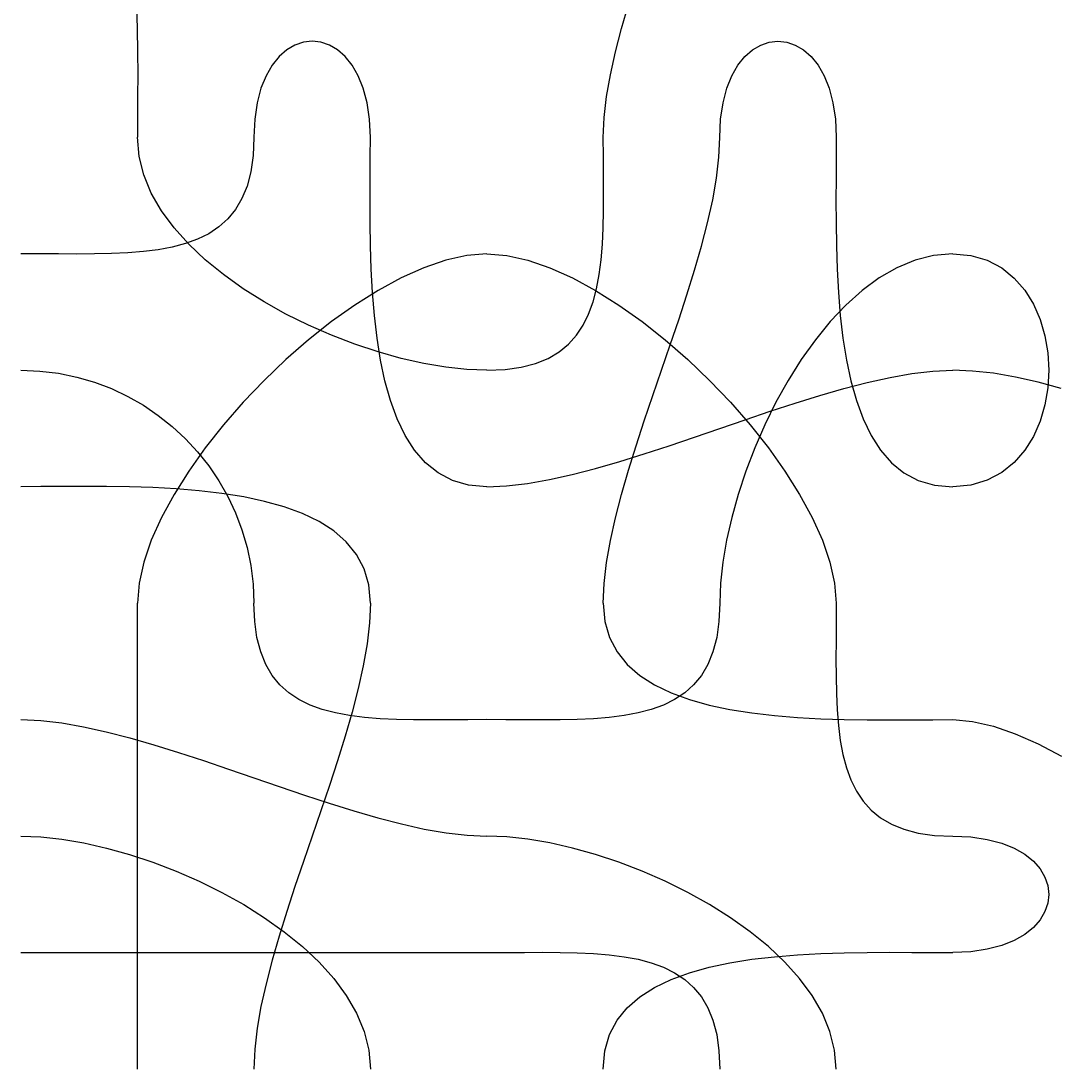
# Model space of a CAD drawing. Header units: metres. Extents: x -250 to 250, y -250 to 250.
# Drawn here: x 50 to 161, y -250 to -137.5 of the extents above; entities that cross this region are included whole.
import ezdxf

# ---------------------------------------------------------------- set-up
doc = ezdxf.new("R2010")
doc.units = ezdxf.units.M

msp = doc.modelspace()

# ---------------------------------------------------------------- linework, layer by layer
for p, q in [((62.398834, -135.83621, -519.61523), (62.48056, -138.3398, -519.61523)), ((114.453125, -138.32033, -519.61523), (115.20001, -135.73502, -519.61523)), ((62.48056, -138.3398, -519.61523), (62.52011, -140.81995, -519.61523)), ((113.79999, -140.84001, -519.61523), (114.453125, -138.32033, -519.61523)), ((79.40015, -140.09999, -519.61523), (78.52203, -140.61562, -519.61523)), ((80.315765, -139.79062, -519.61523), (79.40015, -140.09999, -519.61523)), ((81.25012, -139.6875, -519.61523), (80.315765, -139.79062, -519.61523)), ((82.18448, -139.79062, -519.61523), (81.25012, -139.6875, -519.61523)), ((83.1001, -140.09999, -519.61523), (82.18448, -139.79062, -519.61523)), ((83.97821, -140.61562, -519.61523), (83.1001, -140.09999, -519.61523)), ((128.52191, -140.61562, -519.61523), (129.40005, -140.09999, -519.61523)), ((129.40005, -140.09999, -519.61523), (130.3157, -139.79062, -519.61523)), ((130.3157, -139.79062, -519.61523), (131.25009, -139.6875, -519.61523)), ((131.25009, -139.6875, -519.61523), (132.18448, -139.79062, -519.61523)), ((132.18448, -139.79062, -519.61523), (133.10013, -140.09999, -519.61523)), ((133.10013, -140.09999, -519.61523), (133.97827, -140.61562, -519.61523)), ((62.52011, -140.81995, -519.61523), (62.529663, -143.25134, -519.61523)), ((77.700165, -141.3375, -519.61523), (76.95331, -142.26561, -519.61523)), ((78.52203, -140.61562, -519.61523), (77.700165, -141.3375, -519.61523)), ((84.80008, -141.3375, -519.61523), (83.97821, -140.61562, -519.61523)), ((85.546936, -142.26562, -519.61523), (84.80008, -141.3375, -519.61523)), ((113.25937, -143.28094, -519.61523), (113.79999, -140.84001, -519.61523)), ((126.953156, -142.26562, -519.61523), (127.70004, -141.3375, -519.61523)), ((127.70004, -141.3375, -519.61523), (128.52191, -140.61562, -519.61523)), ((133.97827, -140.61562, -519.61523), (134.80017, -141.3375, -519.61523)), ((134.80017, -141.3375, -519.61523), (135.54706, -142.26561, -519.61523)), ((76.95331, -142.26561, -519.61523), (76.3002, -143.39998, -519.61523)), ((86.20004, -143.4, -519.61523), (85.546936, -142.26562, -519.61523)), ((126.30002, -143.4, -519.61523), (126.953156, -142.26562, -519.61523)), ((135.54706, -142.26561, -519.61523), (136.2002, -143.39998, -519.61523)), ((62.529663, -143.25134, -519.61523), (62.521393, -145.60867, -519.61523)), ((76.3002, -143.39998, -519.61523), (75.75958, -144.7406, -519.61523)), ((86.74066, -144.74062, -519.61523), (86.20004, -143.4, -519.61523)), ((112.850006, -145.63, -519.61523), (113.25937, -143.28094, -519.61523)), ((125.7594, -144.74062, -519.61523), (126.30002, -143.4, -519.61523)), ((136.2002, -143.39998, -519.61523), (136.74084, -144.7406, -519.61523)), ((75.75958, -144.7406, -519.61523), (75.35022, -146.28748, -519.61523)), ((87.150024, -146.28749, -519.61523), (86.74066, -144.74062, -519.61523)), ((125.350006, -146.28749, -519.61523), (125.7594, -144.74062, -519.61523)), ((136.74084, -144.7406, -519.61523), (137.15024, -146.28748, -519.61523)), ((62.521393, -145.60867, -519.61523), (62.507507, -147.86664, -519.61523)), ((112.59064, -147.87407, -519.61523), (112.850006, -145.63, -519.61523)), ((75.35022, -146.28748, -519.61523), (75.09085, -148.0406, -519.61523)), ((87.40939, -148.04062, -519.61523), (87.150024, -146.28749, -519.61523)), ((125.09064, -148.04062, -519.61523), (125.350006, -146.28749, -519.61523)), ((137.15024, -146.28748, -519.61523), (137.40964, -148.0406, -519.61523)), ((62.507507, -147.86664, -519.61523), (62.500183, -149.99991, -519.61523)), ((75.09085, -148.0406, -519.61523), (75.000244, -149.99997, -519.61523)), ((87.5, -150, -519.61523), (87.40939, -148.04062, -519.61523)), ((112.5, -150, -519.61523), (112.59064, -147.87407, -519.61523)), ((125, -150, -519.61523), (125.09064, -148.04062, -519.61523)), ((137.40964, -148.0406, -519.61523), (137.50027, -149.99997, -519.61523)), ((62.674103, -152.04254, -519.61523), (62.500214, -149.99988, -519.61523)), ((75, -150, -519.61523), (74.91672, -151.95203, -519.61523)), ((87.4928, -152.13324, -519.61523), (87.50015, -149.99995, -519.61523)), ((112.507416, -152.04254, -519.61523), (112.50006, -149.99988, -519.61523)), ((124.90936, -152.12595, -519.61523), (125, -150, -519.61523)), ((137.5, -150, -519.61523), (137.49265, -152.13329, -519.61523)), ((63.178925, -154.04115, -519.61523), (62.674103, -152.04254, -519.61523)), ((74.91672, -151.95203, -519.61523), (74.671265, -153.69124, -519.61523)), ((87.47888, -154.39122, -519.61523), (87.4928, -152.13324, -519.61523)), ((112.52133, -154.04115, -519.61523), (112.507416, -152.04254, -519.61523)), ((124.649994, -154.37001, -519.61523), (124.90936, -152.12595, -519.61523)), ((137.49265, -152.13329, -519.61523), (137.47873, -154.39125, -519.61523)), ((63.98938, -155.98914, -519.61523), (63.178925, -154.04115, -519.61523)), ((74.671265, -153.69124, -519.61523), (74.27017, -155.22983, -519.61523)), ((112.5296, -155.98914, -519.61523), (112.52133, -154.04115, -519.61523)), ((74.27017, -155.22983, -519.61523), (73.72003, -156.57999, -519.61523)), ((87.47058, -156.74857, -519.61523), (87.47888, -154.39122, -519.61523)), ((124.24063, -156.71907, -519.61523), (124.649994, -154.37001, -519.61523)), ((137.47873, -154.39125, -519.61523), (137.47046, -156.7486, -519.61523)), ((65.08014, -157.87993, -519.61523), (63.98938, -155.98914, -519.61523)), ((112.52008, -157.87993, -519.61523), (112.5296, -155.98914, -519.61523)), ((73.72003, -156.57999, -519.61523), (73.027374, -157.75389, -519.61523)), ((87.4801, -159.17998, -519.61523), (87.47058, -156.74857, -519.61523)), ((123.70001, -159.16, -519.61523), (124.24063, -156.71907, -519.61523)), ((137.47046, -156.7486, -519.61523), (137.48001, -159.18001, -519.61523)), ((66.4259, -159.70697, -519.61523), (65.08014, -157.87993, -519.61523)), ((73.027374, -157.75389, -519.61523), (72.19879, -158.76373, -519.61523)), ((112.48056, -159.70697, -519.61523), (112.52008, -157.87993, -519.61523)), ((68.00137, -161.4637, -519.61523), (66.4259, -159.70697, -519.61523)), ((71.240845, -159.6217, -519.61523), (70.160065, -160.33998, -519.61523)), ((72.19879, -158.76373, -519.61523), (71.240845, -159.6217, -519.61523)), ((87.51962, -161.66014, -519.61523), (87.4801, -159.17998, -519.61523)), ((112.398834, -161.4637, -519.61523), (112.48056, -159.70697, -519.61523)), ((123.046875, -161.67969, -519.61523), (123.70001, -159.16, -519.61523)), ((137.48001, -159.18001, -519.61523), (137.51956, -161.66016, -519.61523)), ((70.160065, -160.33998, -519.61523), (68.96304, -160.93076, -519.61523)), ((66.24652, -161.77856, -519.61523), (64.74011, -162.05997, -519.61523)), ((67.65634, -161.40622, -519.61523), (66.24652, -161.77856, -519.61523)), ((68.96304, -160.93076, -519.61523), (67.65634, -161.40622, -519.61523)), ((69.78119, -163.14355, -519.61523), (68.00137, -161.4637, -519.61523)), ((87.60132, -164.16374, -519.61523), (87.51962, -161.66014, -519.61523)), ((112.262726, -163.14355, -519.61523), (112.398834, -161.4637, -519.61523)), ((122.29999, -164.265, -519.61523), (123.046875, -161.67969, -519.61523)), ((137.51956, -161.66016, -519.61523), (137.60129, -164.16374, -519.61523)), ((52.042786, -162.50731, -519.61523), (50.000153, -162.49997, -519.61523)), ((54.04138, -162.52121, -519.61523), (52.042786, -162.50731, -519.61523)), ((55.98935, -162.5295, -519.61523), (54.04138, -162.52121, -519.61523)), ((57.880127, -162.51996, -519.61523), (55.98935, -162.5295, -519.61523)), ((59.707153, -162.48042, -519.61523), (57.880127, -162.51996, -519.61523)), ((61.463867, -162.39871, -519.61523), (59.707153, -162.48042, -519.61523)), ((63.143707, -162.26262, -519.61523), (61.463867, -162.39871, -519.61523)), ((64.74011, -162.05997, -519.61523), (63.143707, -162.26262, -519.61523)), ((97.86673, -162.6739, -519.61523), (95.608765, -163.17874, -519.61523)), ((100, -162.5, -519.61523), (97.86673, -162.6739, -519.61523)), ((100, -162.5, -519.61523), (102.13327, -162.6739, -519.61523)), ((102.13327, -162.6739, -519.61523), (104.391235, -163.17874, -519.61523)), ((147.95734, -162.6739, -519.61523), (145.95874, -163.17874, -519.61523)), ((150, -162.5, -519.61523), (147.95734, -162.6739, -519.61523)), ((150, -162.5, -519.61523), (151.95938, -162.68124, -519.61523)), ((151.95938, -162.68124, -519.61523), (153.7125, -163.2, -519.61523)), ((71.74008, -164.73997, -519.61523), (69.78119, -163.14355, -519.61523)), ((87.7374, -166.66547, -519.61523), (87.60132, -164.16374, -519.61523)), ((93.251434, -163.98921, -519.61523), (90.82004, -165.07999, -519.61523)), ((95.608765, -163.17874, -519.61523), (93.251434, -163.98921, -519.61523)), ((104.391235, -163.17874, -519.61523), (106.7486, -163.98921, -519.61523)), ((106.7486, -163.98921, -519.61523), (109.17999, -165.07999, -519.61523)), ((112.06006, -164.73997, -519.61523), (112.262726, -163.14355, -519.61523)), ((137.60129, -164.16374, -519.61523), (137.7374, -166.66547, -519.61523)), ((144.01077, -163.98921, -519.61523), (142.12, -165.07999, -519.61523)), ((145.95874, -163.17874, -519.61523), (144.01077, -163.98921, -519.61523)), ((153.7125, -163.2, -519.61523), (155.25937, -164.01874, -519.61523)), ((155.25937, -164.01874, -519.61523), (156.6, -165.09999, -519.61523)), ((73.85272, -166.24638, -519.61523), (71.74008, -164.73997, -519.61523)), ((90.82004, -165.07999, -519.61523), (88.339874, -166.42577, -519.61523)), ((109.17999, -165.07999, -519.61523), (111.66016, -166.42577, -519.61523)), ((111.778656, -166.24638, -519.61523), (112.06006, -164.73997, -519.61523)), ((121.47812, -166.90282, -519.61523), (122.29999, -164.265, -519.61523)), ((142.12, -165.07999, -519.61523), (140.29297, -166.42577, -519.61523)), ((156.6, -165.09999, -519.61523), (157.73438, -166.40623, -519.61523)), ((76.09381, -167.65623, -519.61523), (73.85272, -166.24638, -519.61523)), ((88.339874, -166.42577, -519.61523), (85.83627, -168.00124, -519.61523)), ((111.40631, -167.65623, -519.61523), (111.778656, -166.24638, -519.61523)), ((111.66016, -166.42577, -519.61523), (114.16376, -168.00124, -519.61523)), ((140.29297, -166.42577, -519.61523), (138.53625, -168.00124, -519.61523)), ((157.73438, -166.40623, -519.61523), (158.6625, -167.89998, -519.61523)), ((87.94003, -169.14, -519.61523), (87.7374, -166.66547, -519.61523)), ((120.600006, -169.58, -519.61523), (121.47812, -166.90282, -519.61523)), ((137.7374, -166.66547, -519.61523), (137.94006, -169.14, -519.61523)), ((78.43802, -168.96295, -519.61523), (76.09381, -167.65623, -519.61523)), ((85.83627, -168.00124, -519.61523), (83.334564, -169.78108, -519.61523)), ((110.93085, -168.96295, -519.61523), (111.40631, -167.65623, -519.61523)), ((114.16376, -168.00124, -519.61523), (116.66547, -169.78108, -519.61523)), ((138.53625, -168.00124, -519.61523), (136.85641, -169.78108, -519.61523)), ((158.6625, -167.89998, -519.61523), (159.3844, -169.54373, -519.61523)), ((80.86005, -170.15999, -519.61523), (78.43802, -168.96295, -519.61523)), ((83.334564, -169.78108, -519.61523), (80.86005, -171.73999, -519.61523)), ((88.221436, -171.56203, -519.61523), (87.94003, -169.14, -519.61523)), ((110.34006, -170.15999, -519.61523), (110.93085, -168.96295, -519.61523)), ((116.66547, -169.78108, -519.61523), (119.140015, -171.73999, -519.61523)), ((119.68439, -172.28345, -519.61523), (120.600006, -169.58, -519.61523)), ((136.85641, -169.78108, -519.61523), (135.26001, -171.73999, -519.61523)), ((137.94006, -169.14, -519.61523), (138.22147, -171.56203, -519.61523)), ((159.3844, -169.54373, -519.61523), (159.90002, -171.29997, -519.61523)), ((83.334564, -171.24077, -519.61523), (80.86005, -170.15999, -519.61523)), ((109.621765, -171.24077, -519.61523), (110.34006, -170.15999, -519.61523)), ((80.86005, -171.73999, -519.61523), (78.43802, -173.85265, -519.61523)), ((85.83627, -172.19875, -519.61523), (83.334564, -171.24077, -519.61523)), ((88.59378, -173.90625, -519.61523), (88.221436, -171.56203, -519.61523)), ((108.763794, -172.19875, -519.61523), (109.621765, -171.24077, -519.61523)), ((119.140015, -171.73999, -519.61523), (121.56204, -173.85265, -519.61523)), ((135.26001, -171.73999, -519.61523), (133.7536, -173.85265, -519.61523)), ((138.22147, -171.56203, -519.61523), (138.59381, -173.90625, -519.61523)), ((159.90002, -171.29997, -519.61523), (160.20941, -173.13123, -519.61523)), ((88.339874, -173.02734, -519.61523), (85.83627, -172.19875, -519.61523)), ((90.82004, -173.72, -519.61523), (88.339874, -173.02734, -519.61523)), ((106.58002, -173.72, -519.61523), (107.75394, -173.02734, -519.61523)), ((107.75394, -173.02734, -519.61523), (108.763794, -172.19875, -519.61523)), ((118.75, -175, -519.61523), (119.68439, -172.28345, -519.61523)), ((160.20941, -173.13123, -519.61523), (160.31253, -174.99997, -519.61523)), ((78.43802, -173.85265, -519.61523), (76.09381, -176.09373, -519.61523)), ((89.069244, -176.14734, -519.61523), (88.59378, -173.90625, -519.61523)), ((93.251434, -174.27016, -519.61523), (90.82004, -173.72, -519.61523)), ((95.608765, -174.67125, -519.61523), (93.251434, -174.27016, -519.61523)), ((103.69125, -174.67125, -519.61523), (105.22986, -174.27016, -519.61523)), ((105.22986, -174.27016, -519.61523), (106.58002, -173.72, -519.61523)), ((121.56204, -173.85265, -519.61523), (123.90628, -176.09373, -519.61523)), ((133.7536, -173.85265, -519.61523), (132.34375, -176.09373, -519.61523)), ((138.59381, -173.90625, -519.61523), (139.0693, -176.14734, -519.61523)), ((50, -175, -519.61523), (52.042664, -175.08328, -519.61523)), ((52.042664, -175.08328, -519.61523), (54.04126, -175.32875, -519.61523)), ((54.04126, -175.32875, -519.61523), (55.989227, -175.72984, -519.61523)), ((97.86673, -174.91672, -519.61523), (95.608765, -174.67125, -519.61523)), ((100, -175, -519.61523), (97.86673, -174.91672, -519.61523)), ((100, -175, -519.61523), (101.95203, -174.91672, -519.61523)), ((101.95203, -174.91672, -519.61523), (103.69125, -174.67125, -519.61523)), ((117.81561, -177.71657, -519.61523), (118.75, -175, -519.61523)), ((143.28094, -175.75932, -519.61523), (145.63, -175.34995, -519.61523)), ((145.63, -175.34995, -519.61523), (147.87408, -175.09058, -519.61523)), ((147.87408, -175.09058, -519.61523), (150.00003, -174.99994, -519.61523)), ((152.13348, -175.08328, -519.61523), (150.00021, -175, -519.61523)), ((154.39145, -175.32875, -519.61523), (152.13348, -175.08328, -519.61523)), ((156.74878, -175.72984, -519.61523), (154.39145, -175.32875, -519.61523)), ((160.31253, -174.99997, -519.61523), (160.20941, -176.86871, -519.61523)), ((55.989227, -175.72984, -519.61523), (57.880005, -176.28, -519.61523)), ((57.880005, -176.28, -519.61523), (59.70703, -176.97266, -519.61523)), ((76.09381, -176.09373, -519.61523), (73.85272, -178.43796, -519.61523)), ((89.660034, -178.26, -519.61523), (89.069244, -176.14734, -519.61523)), ((123.90628, -176.09373, -519.61523), (126.14737, -178.43796, -519.61523)), ((132.34375, -176.09373, -519.61523), (131.03702, -178.43796, -519.61523)), ((138.32031, -176.95308, -519.61523), (140.84, -176.29996, -519.61523)), ((139.0693, -176.14734, -519.61523), (139.6601, -178.25998, -519.61523)), ((140.84, -176.29996, -519.61523), (143.28094, -175.75932, -519.61523)), ((159.18018, -176.28, -519.61523), (156.74878, -175.72984, -519.61523)), ((161.66031, -176.97266, -519.61523), (159.18018, -176.28, -519.61523)), ((59.70703, -176.97266, -519.61523), (61.463745, -177.80124, -519.61523)), ((116.899994, -180.42001, -519.61523), (117.81561, -177.71657, -519.61523)), ((133.09717, -178.52184, -519.61523), (135.73499, -177.69995, -519.61523)), ((135.73499, -177.69995, -519.61523), (138.32031, -176.95308, -519.61523)), ((160.20941, -176.86871, -519.61523), (159.90005, -178.69995, -519.61523)), ((61.463745, -177.80124, -519.61523), (63.143585, -178.7592, -519.61523)), ((63.143585, -178.7592, -519.61523), (64.73999, -179.83998, -519.61523)), ((73.85272, -178.43796, -519.61523), (71.74008, -180.85999, -519.61523)), ((90.378296, -180.2189, -519.61523), (89.660034, -178.26, -519.61523)), ((126.14737, -178.43796, -519.61523), (128.26004, -180.85999, -519.61523)), ((131.03702, -178.43796, -519.61523), (129.84, -180.85999, -519.61523)), ((130.41998, -179.39996, -519.61523), (133.09717, -178.52184, -519.61523)), ((139.6601, -178.25998, -519.61523), (140.37839, -180.2189, -519.61523)), ((159.90005, -178.69995, -519.61523), (159.38443, -180.4562, -519.61523)), ((64.73999, -179.83998, -519.61523), (66.2464, -181.03702, -519.61523)), ((127.71655, -180.31558, -519.61523), (130.41998, -179.39996, -519.61523)), ((66.2464, -181.03702, -519.61523), (67.65625, -182.34372, -519.61523)), ((71.74008, -180.85999, -519.61523), (69.78119, -183.3345, -519.61523)), ((91.23627, -181.99875, -519.61523), (90.378296, -180.2189, -519.61523)), ((116.02188, -183.0972, -519.61523), (116.899994, -180.42001, -519.61523)), ((125, -181.24997, -519.61523), (127.71655, -180.31558, -519.61523)), ((128.26004, -180.85999, -519.61523), (130.21896, -183.3345, -519.61523)), ((129.84, -180.85999, -519.61523), (128.75922, -183.3345, -519.61523)), ((140.37839, -180.2189, -519.61523), (141.23636, -181.99873, -519.61523)), ((159.38443, -180.4562, -519.61523), (158.66257, -182.09995, -519.61523)), ((92.24609, -183.57422, -519.61523), (91.23627, -181.99875, -519.61523)), ((119.58002, -183.09998, -519.61523), (122.28345, -182.18436, -519.61523)), ((122.28345, -182.18436, -519.61523), (125, -181.24997, -519.61523)), ((141.23636, -181.99873, -519.61523), (142.24622, -183.5742, -519.61523)), ((158.66257, -182.09995, -519.61523), (157.73447, -183.59369, -519.61523)), ((67.65625, -182.34372, -519.61523), (68.96298, -183.75357, -519.61523)), ((69.78119, -183.3345, -519.61523), (68.00137, -185.83621, -519.61523)), ((115.20001, -185.735, -519.61523), (116.02188, -183.0972, -519.61523)), ((116.90283, -183.9781, -519.61523), (119.58002, -183.09998, -519.61523)), ((128.75922, -183.3345, -519.61523), (127.80124, -185.83621, -519.61523)), ((130.21896, -183.3345, -519.61523), (131.99881, -185.83621, -519.61523)), ((68.96298, -183.75357, -519.61523), (70.160034, -185.25996, -519.61523)), ((93.41998, -184.92, -519.61523), (92.24609, -183.57422, -519.61523)), ((114.265015, -184.79999, -519.61523), (116.90283, -183.9781, -519.61523)), ((142.24622, -183.5742, -519.61523), (143.42014, -184.91998, -519.61523)), ((157.73447, -183.59369, -519.61523), (156.6001, -184.89993, -519.61523)), ((70.160034, -185.25996, -519.61523), (71.240814, -186.85635, -519.61523)), ((94.77014, -186.01077, -519.61523), (93.41998, -184.92, -519.61523)), ((109.16, -186.19998, -519.61523), (111.67969, -185.54686, -519.61523)), ((111.67969, -185.54686, -519.61523), (114.265015, -184.79999, -519.61523)), ((143.42014, -184.91998, -519.61523), (144.7703, -186.01077, -519.61523)), ((156.6001, -184.89993, -519.61523), (155.25949, -185.98117, -519.61523)), ((68.00137, -185.83621, -519.61523), (66.4259, -188.33981, -519.61523)), ((96.30875, -186.82126, -519.61523), (94.77014, -186.01077, -519.61523)), ((106.719055, -186.74062, -519.61523), (109.16, -186.19998, -519.61523)), ((114.453125, -188.32031, -519.61523), (115.20001, -185.735, -519.61523)), ((127.80124, -185.83621, -519.61523), (126.97266, -188.33981, -519.61523)), ((131.99881, -185.83621, -519.61523), (133.57428, -188.33981, -519.61523)), ((144.7703, -186.01077, -519.61523), (146.3089, -186.82123, -519.61523)), ((155.25949, -185.98117, -519.61523), (153.71265, -186.79993, -519.61523)), ((52.133392, -187.49261, -519.61523), (50.000122, -187.49997, -519.61523)), ((54.391357, -187.47873, -519.61523), (52.133392, -187.49261, -519.61523)), ((56.748688, -187.47044, -519.61523), (54.391357, -187.47873, -519.61523)), ((59.180084, -187.47998, -519.61523), (56.748688, -187.47044, -519.61523)), ((61.660248, -187.5195, -519.61523), (59.180084, -187.47998, -519.61523)), ((64.16385, -187.60123, -519.61523), (61.660248, -187.5195, -519.61523)), ((66.66556, -187.73732, -519.61523), (64.16385, -187.60123, -519.61523)), ((69.140076, -187.93997, -519.61523), (66.66556, -187.73732, -519.61523)), ((71.240814, -186.85635, -519.61523), (72.19879, -188.5362, -519.61523)), ((98.04797, -187.3261, -519.61523), (96.30875, -186.82126, -519.61523)), ((100, -187.5, -519.61523), (98.04797, -187.3261, -519.61523)), ((100, -187.5, -519.61523), (102.125946, -187.40936, -519.61523)), ((102.125946, -187.40936, -519.61523), (104.369995, -187.15, -519.61523)), ((104.369995, -187.15, -519.61523), (106.719055, -186.74062, -519.61523)), ((146.3089, -186.82123, -519.61523), (148.04813, -187.32608, -519.61523)), ((148.04813, -187.32608, -519.61523), (150.00018, -187.49998, -519.61523)), ((151.95953, -187.31866, -519.61523), (150.00018, -187.49991, -519.61523)), ((153.71265, -186.79993, -519.61523), (151.95953, -187.31866, -519.61523)), ((66.4259, -188.33981, -519.61523), (65.08014, -190.81995, -519.61523)), ((71.5621, -188.22139, -519.61523), (69.140076, -187.93997, -519.61523)), ((73.90631, -188.59373, -519.61523), (71.5621, -188.22139, -519.61523)), ((72.19879, -188.5362, -519.61523), (73.027405, -190.29291, -519.61523)), ((76.1474, -189.06921, -519.61523), (73.90631, -188.59373, -519.61523)), ((113.79999, -190.84, -519.61523), (114.453125, -188.32031, -519.61523)), ((126.97266, -188.33981, -519.61523), (126.28, -190.81995, -519.61523)), ((133.57428, -188.33981, -519.61523), (134.92007, -190.81995, -519.61523)), ((78.26004, -189.65999, -519.61523), (76.1474, -189.06921, -519.61523)), ((80.21893, -190.37827, -519.61523), (78.26004, -189.65999, -519.61523)), ((65.08014, -190.81995, -519.61523), (63.98938, -193.25136, -519.61523)), ((73.027405, -190.29291, -519.61523), (73.72006, -192.11993, -519.61523)), ((81.99878, -191.23624, -519.61523), (80.21893, -190.37827, -519.61523)), ((113.25937, -193.28094, -519.61523), (113.79999, -190.84, -519.61523)), ((126.28, -190.81995, -519.61523), (125.72983, -193.25136, -519.61523)), ((134.92007, -190.81995, -519.61523), (136.01086, -193.25136, -519.61523)), ((73.72006, -192.11993, -519.61523), (74.27023, -194.01071, -519.61523)), ((83.57425, -192.2461, -519.61523), (81.99878, -191.23624, -519.61523)), ((84.92001, -193.41998, -519.61523), (83.57425, -192.2461, -519.61523)), ((63.98938, -193.25136, -519.61523), (63.178925, -195.6087, -519.61523)), ((86.0108, -194.77014, -519.61523), (84.92001, -193.41998, -519.61523)), ((112.850006, -195.63, -519.61523), (113.25937, -193.28094, -519.61523)), ((125.72983, -193.25136, -519.61523), (125.328735, -195.6087, -519.61523)), ((136.01086, -193.25136, -519.61523), (136.82135, -195.6087, -519.61523)), ((74.27023, -194.01071, -519.61523), (74.671326, -195.95868, -519.61523)), ((63.178925, -195.6087, -519.61523), (62.674103, -197.86667, -519.61523)), ((86.82126, -196.30875, -519.61523), (86.0108, -194.77014, -519.61523)), ((112.59064, -197.87405, -519.61523), (112.850006, -195.63, -519.61523)), ((125.328735, -195.6087, -519.61523), (125.08325, -197.86667, -519.61523)), ((136.82135, -195.6087, -519.61523), (137.3262, -197.86667, -519.61523)), ((74.671326, -195.95868, -519.61523), (74.91681, -197.95726, -519.61523)), ((87.32611, -198.04797, -519.61523), (86.82126, -196.30875, -519.61523)), ((62.674103, -197.86667, -519.61523), (62.500214, -199.99994, -519.61523)), ((74.91681, -197.95726, -519.61523), (75.00009, -199.99991, -519.61523)), ((112.5, -200, -519.61523), (112.59064, -197.87405, -519.61523)), ((125.08325, -197.86667, -519.61523), (124.99997, -199.99994, -519.61523)), ((137.3262, -197.86667, -519.61523), (137.50012, -199.99994, -519.61523)), ((87.5, -200, -519.61523), (87.32611, -198.04797, -519.61523)), ((62.50003, -202.12592, -519.61523), (62.50006, -199.99997, -519.61523)), ((75.083466, -201.95203, -519.61523), (75.00021, -199.99998, -519.61523)), ((87.5, -200, -519.61523), (87.40939, -202.12595, -519.61523)), ((112.5, -200, -519.61523), (112.67392, -201.95203, -519.61523)), ((125, -200, -519.61523), (124.91672, -201.95203, -519.61523)), ((137.5, -200, -519.61523), (137.49265, -202.04266, -519.61523)), ((62.5, -204.36996, -519.61523), (62.50003, -202.12592, -519.61523)), ((75.32892, -203.69124, -519.61523), (75.083466, -201.95203, -519.61523)), ((87.40939, -202.12595, -519.61523), (87.150024, -204.37, -519.61523)), ((112.67392, -201.95203, -519.61523), (113.17877, -203.69125, -519.61523)), ((124.91672, -201.95203, -519.61523), (124.671265, -203.69125, -519.61523)), ((137.49265, -202.04266, -519.61523), (137.47873, -204.04126, -519.61523)), ((62.5, -206.71904, -519.61523), (62.5, -204.36996, -519.61523)), ((75.72998, -205.22983, -519.61523), (75.32892, -203.69124, -519.61523)), ((87.150024, -204.37, -519.61523), (86.74066, -206.71906, -519.61523)), ((113.17877, -203.69125, -519.61523), (113.98923, -205.22986, -519.61523)), ((124.671265, -203.69125, -519.61523), (124.27017, -205.22986, -519.61523)), ((137.47873, -204.04126, -519.61523), (137.47046, -205.98923, -519.61523)), ((76.28012, -206.57999, -519.61523), (75.72998, -205.22983, -519.61523)), ((113.98923, -205.22986, -519.61523), (115.08002, -206.58002, -519.61523)), ((124.27017, -205.22986, -519.61523), (123.72003, -206.58002, -519.61523)), ((62.5, -209.15997, -519.61523), (62.5, -206.71904, -519.61523)), ((76.97275, -207.7539, -519.61523), (76.28012, -206.57999, -519.61523)), ((86.74066, -206.71906, -519.61523), (86.20004, -209.16, -519.61523)), ((115.08002, -206.58002, -519.61523), (116.42581, -207.7539, -519.61523)), ((123.72003, -206.58002, -519.61523), (123.027374, -207.7539, -519.61523)), ((137.47046, -205.98923, -519.61523), (137.48001, -207.88, -519.61523)), ((77.80133, -208.76373, -519.61523), (76.97275, -207.7539, -519.61523)), ((116.42581, -207.7539, -519.61523), (118.00128, -208.76376, -519.61523)), ((123.027374, -207.7539, -519.61523), (122.19879, -208.76376, -519.61523)), ((137.48001, -207.88, -519.61523), (137.51956, -209.70703, -519.61523)), ((62.5, -211.67967, -519.61523), (62.5, -209.15997, -519.61523)), ((78.75928, -209.6217, -519.61523), (77.80133, -208.76373, -519.61523)), ((86.20004, -209.16, -519.61523), (85.546936, -211.67969, -519.61523)), ((118.00128, -208.76376, -519.61523), (119.78113, -209.62173, -519.61523)), ((122.19879, -208.76376, -519.61523), (121.240845, -209.62173, -519.61523)), ((79.84006, -210.34, -519.61523), (78.75928, -209.6217, -519.61523)), ((81.03708, -210.93079, -519.61523), (79.84006, -210.34, -519.61523)), ((120.160065, -210.34001, -519.61523), (118.96304, -210.93079, -519.61523)), ((119.78113, -209.62173, -519.61523), (121.74002, -210.34001, -519.61523)), ((121.240845, -209.62173, -519.61523), (120.160065, -210.34001, -519.61523)), ((121.74002, -210.34001, -519.61523), (123.85269, -210.93079, -519.61523)), ((137.51956, -209.70703, -519.61523), (137.60129, -211.46376, -519.61523)), ((82.34378, -211.40625, -519.61523), (81.03708, -210.93079, -519.61523)), ((83.7536, -211.7786, -519.61523), (82.34378, -211.40625, -519.61523)), ((117.65634, -211.40627, -519.61523), (116.24652, -211.77861, -519.61523)), ((118.96304, -210.93079, -519.61523), (117.65634, -211.40627, -519.61523)), ((123.85269, -210.93079, -519.61523), (126.09378, -211.40627, -519.61523)), ((126.09378, -211.40627, -519.61523), (128.43799, -211.77861, -519.61523)), ((137.60129, -211.46376, -519.61523), (137.7374, -213.14362, -519.61523)), ((50, -212.5, -519.61523), (52.125946, -212.59062, -519.61523)), ((52.125946, -212.59062, -519.61523), (54.370026, -212.85, -519.61523)), ((62.5, -214.26498, -519.61523), (62.5, -211.67967, -519.61523)), ((85.26001, -212.06, -519.61523), (83.7536, -211.7786, -519.61523)), ((85.546936, -211.67969, -519.61523), (84.80008, -214.26501, -519.61523)), ((86.856415, -212.26266, -519.61523), (85.26001, -212.06, -519.61523)), ((88.536255, -212.39876, -519.61523), (86.856415, -212.26266, -519.61523)), ((90.29297, -212.48047, -519.61523), (88.536255, -212.39876, -519.61523)), ((92.119995, -212.52, -519.61523), (90.29297, -212.48047, -519.61523)), ((94.01077, -212.52954, -519.61523), (92.119995, -212.52, -519.61523)), ((95.95874, -212.52126, -519.61523), (94.01077, -212.52954, -519.61523)), ((97.95734, -212.50735, -519.61523), (95.95874, -212.52126, -519.61523)), ((100, -212.5, -519.61523), (97.95734, -212.50735, -519.61523)), ((102.042816, -212.50739, -519.61523), (100.00018, -212.50005, -519.61523)), ((104.04138, -212.52129, -519.61523), (102.042816, -212.50739, -519.61523)), ((105.98935, -212.52957, -519.61523), (104.04138, -212.52129, -519.61523)), ((107.88013, -212.52002, -519.61523), (105.98935, -212.52957, -519.61523)), ((109.70715, -212.4805, -519.61523), (107.88013, -212.52002, -519.61523)), ((111.46387, -212.39877, -519.61523), (109.70715, -212.4805, -519.61523)), ((113.14371, -212.26268, -519.61523), (111.46387, -212.39877, -519.61523)), ((114.74011, -212.06003, -519.61523), (113.14371, -212.26268, -519.61523)), ((116.24652, -211.77861, -519.61523), (114.74011, -212.06003, -519.61523)), ((128.43799, -211.77861, -519.61523), (130.86002, -212.06003, -519.61523)), ((130.86002, -212.06003, -519.61523), (133.33456, -212.26268, -519.61523)), ((133.33456, -212.26268, -519.61523), (135.83627, -212.39877, -519.61523)), ((135.83627, -212.39877, -519.61523), (138.33987, -212.4805, -519.61523)), ((138.33987, -212.4805, -519.61523), (140.82004, -212.52002, -519.61523)), ((140.82004, -212.52002, -519.61523), (143.25143, -212.52957, -519.61523)), ((143.25143, -212.52957, -519.61523), (145.6088, -212.52129, -519.61523)), ((145.6088, -212.52129, -519.61523), (147.86676, -212.50739, -519.61523)), ((147.86676, -212.50739, -519.61523), (150.00006, -212.50005, -519.61523)), ((150, -212.5, -519.61523), (152.12595, -212.68124, -519.61523)), ((54.370026, -212.85, -519.61523), (56.719086, -213.25937, -519.61523)), ((56.719086, -213.25937, -519.61523), (59.160034, -213.8, -519.61523)), ((137.7374, -213.14362, -519.61523), (137.94006, -214.74002, -519.61523)), ((152.12595, -212.68124, -519.61523), (154.37003, -213.20001, -519.61523)), ((154.37003, -213.20001, -519.61523), (156.71909, -214.01875, -519.61523)), ((59.160034, -213.8, -519.61523), (61.679718, -214.45312, -519.61523)), ((61.679718, -214.45312, -519.61523), (64.265045, -215.2, -519.61523)), ((62.5, -216.9028, -519.61523), (62.5, -214.26498, -519.61523)), ((84.80008, -214.26501, -519.61523), (83.97821, -216.90282, -519.61523)), ((137.94006, -214.74002, -519.61523), (138.22147, -216.24643, -519.61523)), ((156.71909, -214.01875, -519.61523), (159.16003, -215.1, -519.61523)), ((64.265045, -215.2, -519.61523), (66.90286, -216.02188, -519.61523)), ((159.16003, -215.1, -519.61523), (161.67972, -216.40625, -519.61523)), ((62.5, -219.57999, -519.61523), (62.5, -216.9028, -519.61523)), ((66.90286, -216.02188, -519.61523), (69.58005, -216.9, -519.61523)), ((69.58005, -216.9, -519.61523), (72.28348, -217.81563, -519.61523)), ((83.97821, -216.90282, -519.61523), (83.1001, -219.58, -519.61523)), ((138.22147, -216.24643, -519.61523), (138.59381, -217.65627, -519.61523)), ((72.28348, -217.81563, -519.61523), (75.00006, -218.75, -519.61523)), ((138.59381, -217.65627, -519.61523), (139.0693, -218.96298, -519.61523)), ((75.00006, -218.75, -519.61523), (77.716644, -219.68437, -519.61523)), ((139.0693, -218.96298, -519.61523), (139.6601, -220.16, -519.61523)), ((62.5, -222.28343, -519.61523), (62.5, -219.57999, -519.61523)), ((77.716644, -219.68437, -519.61523), (80.420074, -220.6, -519.61523)), ((83.1001, -219.58, -519.61523), (82.18448, -222.28345, -519.61523)), ((139.6601, -220.16, -519.61523), (140.37839, -221.24078, -519.61523)), ((80.420074, -220.6, -519.61523), (83.09726, -221.47812, -519.61523)), ((83.09726, -221.47812, -519.61523), (85.73508, -222.29999, -519.61523)), ((140.37839, -221.24078, -519.61523), (141.23636, -222.19876, -519.61523)), ((62.5, -225, -519.61523), (62.5, -222.28343, -519.61523)), ((82.18448, -222.28345, -519.61523), (81.25012, -225, -519.61523)), ((85.73508, -222.29999, -519.61523), (88.320404, -223.04688, -519.61523)), ((141.23636, -222.19876, -519.61523), (142.24622, -223.02734, -519.61523)), ((88.320404, -223.04688, -519.61523), (90.84009, -223.69998, -519.61523)), ((90.84009, -223.69998, -519.61523), (93.28104, -224.24062, -519.61523)), ((142.24622, -223.02734, -519.61523), (143.42014, -223.72, -519.61523)), ((143.42014, -223.72, -519.61523), (144.7703, -224.27017, -519.61523)), ((93.28104, -224.24062, -519.61523), (95.6301, -224.65, -519.61523)), ((95.6301, -224.65, -519.61523), (97.874176, -224.90936, -519.61523)), ((97.874176, -224.90936, -519.61523), (100.00012, -224.99998, -519.61523)), ((144.7703, -224.27017, -519.61523), (146.3089, -224.67126, -519.61523)), ((146.3089, -224.67126, -519.61523), (148.04813, -224.91672, -519.61523)), ((148.04813, -224.91672, -519.61523), (150.00018, -225, -519.61523)), ((50, -225, -519.61523), (52.13327, -225.08328, -519.61523)), ((52.13327, -225.08328, -519.61523), (54.391235, -225.32875, -519.61523)), ((54.391235, -225.32875, -519.61523), (56.748596, -225.72984, -519.61523)), ((56.748596, -225.72984, -519.61523), (59.179993, -226.28, -519.61523)), ((62.5, -227.71655, -519.61523), (62.5, -225, -519.61523)), ((81.25012, -225, -519.61523), (80.315765, -227.71655, -519.61523)), ((102.133484, -225.08327, -519.61523), (100.00021, -224.99998, -519.61523)), ((104.39145, -225.32874, -519.61523), (102.133484, -225.08327, -519.61523)), ((106.74878, -225.72983, -519.61523), (104.39145, -225.32874, -519.61523)), ((109.180176, -226.28, -519.61523), (106.74878, -225.72983, -519.61523)), ((150, -225, -519.61523), (151.95938, -225.09062, -519.61523)), ((151.95938, -225.09062, -519.61523), (153.7125, -225.35, -519.61523)), ((153.7125, -225.35, -519.61523), (155.25937, -225.75937, -519.61523)), ((155.25937, -225.75937, -519.61523), (156.6, -226.3, -519.61523)), ((59.179993, -226.28, -519.61523), (61.660156, -226.97266, -519.61523)), ((61.660156, -226.97266, -519.61523), (64.16376, -227.80124, -519.61523)), ((111.66031, -226.97266, -519.61523), (109.180176, -226.28, -519.61523)), ((114.16388, -227.80124, -519.61523), (111.66031, -226.97266, -519.61523)), ((156.6, -226.3, -519.61523), (157.73438, -226.95312, -519.61523)), ((157.73438, -226.95312, -519.61523), (158.6625, -227.7, -519.61523)), ((62.5, -230.42, -519.61523), (62.5, -227.71655, -519.61523)), ((64.16376, -227.80124, -519.61523), (66.66547, -228.75922, -519.61523)), ((80.315765, -227.71655, -519.61523), (79.40015, -230.42, -519.61523)), ((116.66559, -228.75922, -519.61523), (114.16388, -227.80124, -519.61523)), ((158.6625, -227.7, -519.61523), (159.3844, -228.52188, -519.61523)), ((66.66547, -228.75922, -519.61523), (69.140015, -229.84, -519.61523)), ((119.14011, -229.84, -519.61523), (116.66559, -228.75922, -519.61523)), ((159.3844, -228.52188, -519.61523), (159.90002, -229.4, -519.61523)), ((159.90002, -229.4, -519.61523), (160.20941, -230.31561, -519.61523)), ((62.5, -233.09718, -519.61523), (62.5, -230.42, -519.61523)), ((69.140015, -229.84, -519.61523), (71.56204, -231.03702, -519.61523)), ((79.40015, -230.42, -519.61523), (78.52203, -233.09718, -519.61523)), ((121.56213, -231.03703, -519.61523), (119.14011, -229.84, -519.61523)), ((160.20941, -230.31561, -519.61523), (160.31253, -231.25, -519.61523)), ((71.56204, -231.03702, -519.61523), (73.90625, -232.34375, -519.61523)), ((123.90634, -232.34375, -519.61523), (121.56213, -231.03703, -519.61523)), ((160.31253, -231.25, -519.61523), (160.20941, -232.18436, -519.61523)), ((73.90625, -232.34375, -519.61523), (76.14734, -233.75359, -519.61523)), ((126.14743, -233.7536, -519.61523), (123.90634, -232.34375, -519.61523)), ((160.20941, -232.18436, -519.61523), (159.90005, -233.09999, -519.61523)), ((62.5, -235.73499, -519.61523), (62.5, -233.09718, -519.61523)), ((76.14734, -233.75359, -519.61523), (78.26001, -235.25998, -519.61523)), ((78.52203, -233.09718, -519.61523), (77.700165, -235.73499, -519.61523)), ((128.26007, -235.26001, -519.61523), (126.14743, -233.7536, -519.61523)), ((159.38443, -233.97812, -519.61523), (158.66257, -234.79999, -519.61523)), ((159.90005, -233.09999, -519.61523), (159.38443, -233.97812, -519.61523)), ((158.66257, -234.79999, -519.61523), (157.73447, -235.54688, -519.61523)), ((62.5, -238.32031, -519.61523), (62.5, -235.73499, -519.61523)), ((77.700165, -235.73499, -519.61523), (76.95331, -238.32031, -519.61523)), ((78.26001, -235.25998, -519.61523), (80.21893, -236.85638, -519.61523)), ((130.21896, -236.85641, -519.61523), (128.26007, -235.26001, -519.61523)), ((156.6001, -236.2, -519.61523), (155.25949, -236.74062, -519.61523)), ((157.73447, -235.54688, -519.61523), (156.6001, -236.2, -519.61523)), ((80.21893, -236.85638, -519.61523), (81.99878, -238.53622, -519.61523)), ((131.99881, -238.53625, -519.61523), (130.21896, -236.85641, -519.61523)), ((153.71265, -237.15, -519.61523), (151.95953, -237.40936, -519.61523)), ((155.25949, -236.74062, -519.61523), (153.71265, -237.15, -519.61523)), ((50, -237.5, -519.61523), (52.125946, -237.5, -519.61523)), ((52.125946, -237.5, -519.61523), (54.370026, -237.5, -519.61523)), ((54.370026, -237.5, -519.61523), (56.719086, -237.5, -519.61523)), ((56.719086, -237.5, -519.61523), (59.160034, -237.5, -519.61523)), ((59.160034, -237.5, -519.61523), (61.679718, -237.5, -519.61523)), ((61.679718, -237.5, -519.61523), (64.265045, -237.5, -519.61523)), ((62.5, -240.84, -519.61523), (62.5, -238.32031, -519.61523)), ((64.265045, -237.5, -519.61523), (66.90286, -237.5, -519.61523)), ((66.90286, -237.5, -519.61523), (69.58005, -237.5, -519.61523)), ((69.58005, -237.5, -519.61523), (72.28348, -237.5, -519.61523)), ((72.28348, -237.5, -519.61523), (75.00006, -237.5, -519.61523)), ((75.00006, -237.5, -519.61523), (77.716644, -237.49998, -519.61523)), ((76.95331, -238.32031, -519.61523), (76.3002, -240.84, -519.61523)), ((77.716644, -237.49998, -519.61523), (80.420074, -237.49998, -519.61523)), ((80.420074, -237.49998, -519.61523), (83.09726, -237.49998, -519.61523)), ((83.09726, -237.49998, -519.61523), (85.73508, -237.49997, -519.61523)), ((85.73508, -237.49997, -519.61523), (88.320404, -237.49997, -519.61523)), ((88.320404, -237.49997, -519.61523), (90.84009, -237.49997, -519.61523)), ((90.84009, -237.49997, -519.61523), (93.28104, -237.49997, -519.61523)), ((93.28104, -237.49997, -519.61523), (95.6301, -237.49997, -519.61523)), ((95.6301, -237.49997, -519.61523), (97.874176, -237.49995, -519.61523)), ((97.874176, -237.49995, -519.61523), (100.00012, -237.49995, -519.61523)), ((100, -237.5, -519.61523), (102.04266, -237.49266, -519.61523)), ((102.04266, -237.49266, -519.61523), (104.04126, -237.47874, -519.61523)), ((104.04126, -237.47874, -519.61523), (105.98923, -237.47046, -519.61523)), ((105.98923, -237.47046, -519.61523), (107.880005, -237.48, -519.61523)), ((107.880005, -237.48, -519.61523), (109.70703, -237.51953, -519.61523)), ((109.70703, -237.51953, -519.61523), (111.463745, -237.60124, -519.61523)), ((111.463745, -237.60124, -519.61523), (113.143585, -237.73734, -519.61523)), ((113.143585, -237.73734, -519.61523), (114.73999, -237.93999, -519.61523)), ((114.73999, -237.93999, -519.61523), (116.2464, -238.22139, -519.61523)), ((116.2464, -238.22139, -519.61523), (117.65625, -238.59373, -519.61523)), ((126.09378, -238.59375, -519.61523), (128.43799, -238.2214, -519.61523)), ((128.43799, -238.2214, -519.61523), (130.86002, -237.94, -519.61523)), ((130.86002, -237.94, -519.61523), (133.33456, -237.73735, -519.61523)), ((133.33456, -237.73735, -519.61523), (135.83627, -237.60126, -519.61523)), ((135.83627, -237.60126, -519.61523), (138.33987, -237.51953, -519.61523)), ((138.33987, -237.51953, -519.61523), (140.82004, -237.48001, -519.61523)), ((140.82004, -237.48001, -519.61523), (143.25143, -237.47047, -519.61523)), ((143.25143, -237.47047, -519.61523), (145.6088, -237.47876, -519.61523)), ((145.6088, -237.47876, -519.61523), (147.86676, -237.49266, -519.61523)), ((147.86676, -237.49266, -519.61523), (150.00006, -237.5, -519.61523)), ((151.95953, -237.40936, -519.61523), (150.00018, -237.5, -519.61523)), ((81.99878, -238.53622, -519.61523), (83.57425, -240.29295, -519.61523)), ((117.65625, -238.59373, -519.61523), (118.96298, -239.0692, -519.61523)), ((118.96298, -239.0692, -519.61523), (120.160034, -239.65997, -519.61523)), ((121.74002, -239.66, -519.61523), (123.85269, -239.06921, -519.61523)), ((123.85269, -239.06921, -519.61523), (126.09378, -238.59375, -519.61523)), ((133.57428, -240.29297, -519.61523), (131.99881, -238.53625, -519.61523)), ((83.57425, -240.29295, -519.61523), (84.920044, -242.11998, -519.61523)), ((118.00128, -241.23625, -519.61523), (119.78113, -240.37828, -519.61523)), ((119.78113, -240.37828, -519.61523), (121.74002, -239.66, -519.61523)), ((120.160034, -239.65997, -519.61523), (121.240814, -240.37827, -519.61523)), ((121.240814, -240.37827, -519.61523), (122.19879, -241.23622, -519.61523)), ((134.92004, -242.12, -519.61523), (133.57428, -240.29297, -519.61523)), ((62.5, -243.28093, -519.61523), (62.5, -240.84, -519.61523)), ((76.3002, -240.84, -519.61523), (75.75958, -243.28093, -519.61523)), ((116.42581, -242.2461, -519.61523), (118.00128, -241.23625, -519.61523)), ((122.19879, -241.23622, -519.61523), (123.027405, -242.24606, -519.61523)), ((84.920044, -242.11998, -519.61523), (86.01083, -244.01076, -519.61523)), ((115.08002, -243.42, -519.61523), (116.42581, -242.2461, -519.61523)), ((123.027405, -242.24606, -519.61523), (123.72006, -243.41997, -519.61523)), ((136.0108, -244.01079, -519.61523), (134.92004, -242.12, -519.61523)), ((62.5, -245.63, -519.61523), (62.5, -243.28093, -519.61523)), ((75.75958, -243.28093, -519.61523), (75.35022, -245.62999, -519.61523)), ((86.01083, -244.01076, -519.61523), (86.82132, -245.95872, -519.61523)), ((113.98923, -244.77016, -519.61523), (115.08002, -243.42, -519.61523)), ((123.72006, -243.41997, -519.61523), (124.27023, -244.77011, -519.61523)), ((136.82126, -245.95876, -519.61523), (136.0108, -244.01079, -519.61523)), ((113.17877, -246.30875, -519.61523), (113.98923, -244.77016, -519.61523)), ((124.27023, -244.77011, -519.61523), (124.671326, -246.3087, -519.61523)), ((62.5, -247.87405, -519.61523), (62.5, -245.63, -519.61523)), ((75.35022, -245.62999, -519.61523), (75.09085, -247.87405, -519.61523)), ((86.82132, -245.95872, -519.61523), (87.32617, -247.95732, -519.61523)), ((112.67392, -248.04797, -519.61523), (113.17877, -246.30875, -519.61523)), ((124.671326, -246.3087, -519.61523), (124.91681, -248.04791, -519.61523)), ((137.32611, -247.95734, -519.61523), (136.82126, -245.95876, -519.61523)), ((62.5, -250, -519.61523), (62.5, -247.87405, -519.61523)), ((75.09085, -247.87405, -519.61523), (75.000244, -250, -519.61523)), ((87.32617, -247.95732, -519.61523), (87.50009, -249.99997, -519.61523)), ((112.5, -250, -519.61523), (112.67392, -248.04797, -519.61523)), ((124.91681, -248.04791, -519.61523), (125.00009, -249.99994, -519.61523)), ((137.5, -250, -519.61523), (137.32611, -247.95734, -519.61523))]:
    msp.add_line(p, q)

doc.saveas('drawing.dxf')
